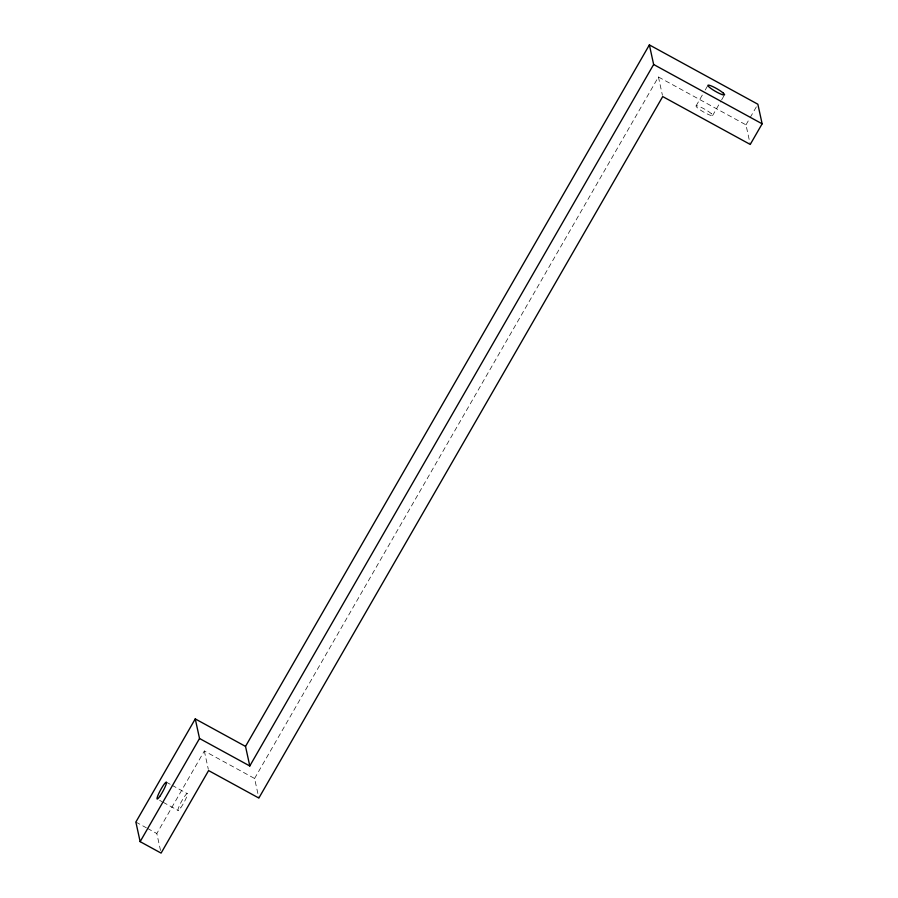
<?xml version="1.0" encoding="UTF-8"?>
<svg xmlns="http://www.w3.org/2000/svg" width="898" height="898" viewBox="0 0 898 898"><rect width="100%" height="100%" fill="white"/><g stroke="black" fill="none" stroke-linecap="round" stroke-linejoin="round"><path stroke-width="0.67" stroke-dasharray="4.49 3.37" d="M160.518 850.485L156.813 833.512L204.329 750.986L254.583 778.476L258.86 798.053M254.583 778.476L658.436 76.981L745.98 124.856L750.245 144.443M696.141 105.784L702.427 94.862M705.222 90.002L708.017 85.153M712.552 115.64L720.937 101.081M721.633 99.869L724.428 95.008M745.98 124.856L749.471 118.783M750.167 117.571L756.464 106.649M166.242 782.113L170.901 784.661M172.057 785.29L187.188 793.563M159.608 800.343L161.943 801.611M163.099 802.251L178.231 810.524M135.867 822.063L146.34 827.788M147.508 828.427L156.813 833.512M658.436 76.981L662.421 95.267M204.329 750.986L208.314 769.272M711.384 113.698L709.97 112.564A9.642 1.504 29.9 0 0 698.902 106.368A9.642 1.504 29.9 0 0 697.308 107.726L698.723 108.86A9.642 1.504 29.9 0 0 709.779 115.056A9.642 1.504 29.9 0 0 711.384 113.698M180.7 807.863A9.642 1.336 -61.3 0 0 187.458 793.787A9.642 1.336 -61.3 0 0 179.959 804.473A9.642 1.336 -61.3 0 0 180.7 807.863"/><path stroke-width="1.35" d="M195.259 718.905L135.867 822.063L140.144 841.65L161.09 853.1L208.594 770.574L258.86 798.053L662.713 96.569L750.245 144.443L762.133 123.812L757.856 104.224L649.377 44.9L245.524 746.395L249.79 765.972L199.536 738.493L195.259 718.905L245.524 746.395M140.144 841.65L199.536 738.493M249.79 765.972L653.643 64.488L649.377 44.9M653.643 64.488L762.133 123.812M723.26 93.066L721.846 91.933A9.642 1.504 29.9 0 0 710.789 85.737A9.642 1.504 29.9 0 0 709.184 87.095L710.599 88.228A9.642 1.504 29.9 0 0 721.666 94.425A9.642 1.504 29.9 0 0 723.26 93.066M159.754 796.414A9.642 1.336 -61.3 0 0 166.512 782.338A9.642 1.336 -61.3 0 0 159.013 793.024A9.642 1.336 -61.3 0 0 159.754 796.414"/></g></svg>
